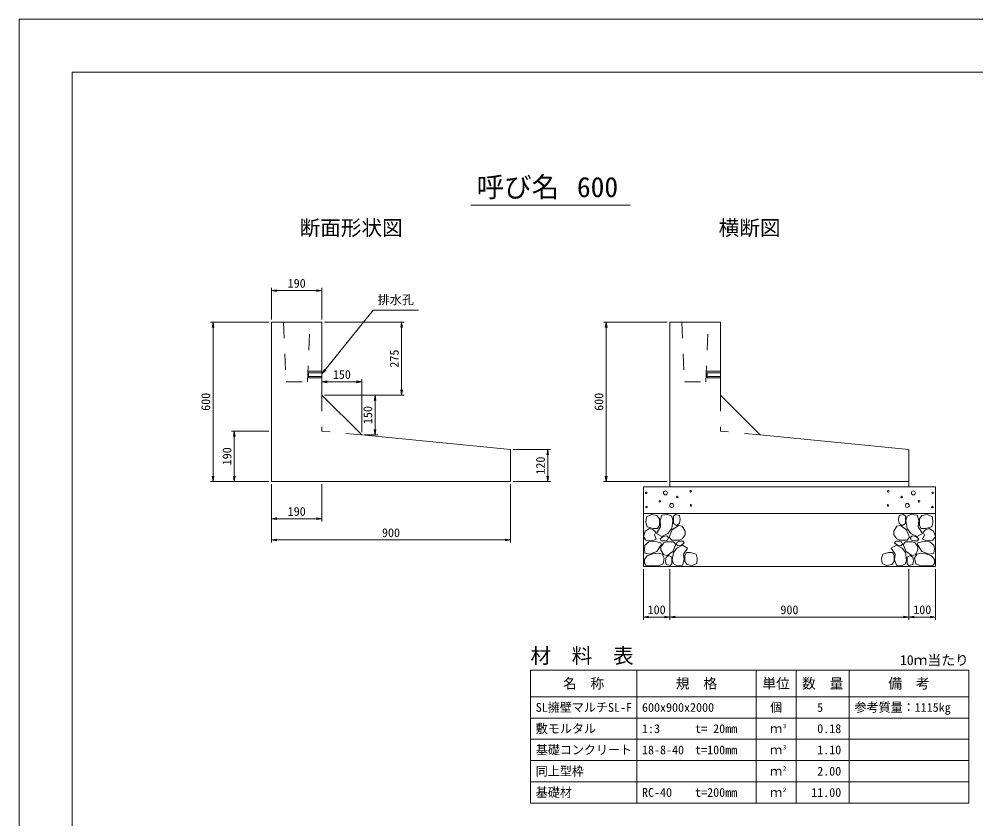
# Model space of a CAD drawing. Units: millimetres at full size, sheet at 1:10. Extents: x 103920 to 112330, y -109759 to -103819.
# Drawn here: x 103920 to 107522, y -106828 to -103819 of the extents above; entities that cross this region are included whole.
import ezdxf
from ezdxf.enums import TextEntityAlignment as Align

# ---------------------------------------------------------------- set-up
doc = ezdxf.new("R2010")
doc.units = ezdxf.units.MM
doc.header["$LTSCALE"] = 10
doc.linetypes.add('DASHED_SPACED', pattern=[12, 6, -6])
for name, color, linetype, lineweight in [('D-DCR-HCHn', 4, 'Continuous', 9), ('D-MTR-FRAM', 7, 'Continuous', 13), ('D-MTR-LINE', 7, 'Continuous', 13), ('D-STR-DIM', 7, 'Continuous', 9), ('D-STR-STRn', 1, 'Continuous', 13), ('D-TTL', 2, 'Continuous', 13), ('D-TTL-TXT', 7, 'Continuous', 13)]:
    doc.layers.add(name, color=color, linetype=linetype, lineweight=lineweight)
for name, color, linetype in [('D-MTR', 7, 'Continuous'), ('D-MTR-TXT', 7, 'Continuous'), ('D-STR-TXT', 7, 'Continuous')]:
    doc.layers.add(name, color=color, linetype=linetype)
doc.styles.add('ＭＳ ゴシック', font='')
doc.styles.get('ＭＳ ゴシック').set_extended_font_data('MS Gothic')

# ---------------------------------------------------------------- blocks, each defined once
blk = doc.blocks.new('open_arrow')
at = {"color": 0, "linetype": 'Continuous', "lineweight": -2}
blk.add_lwpolyline([(7.5, 1.25), (0, 0), (7.5, -1.25)], dxfattribs=at)

msp = doc.modelspace()

# ---------------------------------------------------------------- linework, layer by layer
at = {"layer": 'D-DCR-HCHn'}
for points in [[(106321.31, -105687.13), (106300.51, -105682.51), (106282.01, -105691.76), (106279.7, -105712.56), (106284.33, -105728.74), (106307.44, -105735.67), (106323.62, -105735.67), (106330.55, -105724.12), (106330.55, -105698.69)], [(106339.8, -105684.82), (106332.87, -105705.62), (106335.18, -105728.74), (106319, -105754.17), (106339.8, -105765.72), (106362.91, -105754.17), (106376.78, -105735.67), (106381.41, -105705.62), (106376.78, -105689.44), (106362.91, -105682.51)], [(106383.72, -105689.44), (106383.72, -105717.18), (106395.27, -105724.12), (106406.83, -105717.18), (106409.14, -105701), (106406.83, -105687.13), (106390.65, -105682.51)], [(107256.5, -105689.44), (107256.5, -105717.18), (107244.95, -105724.12), (107233.39, -105717.18), (107231.08, -105701), (107233.39, -105687.13), (107249.57, -105682.51)], [(107300.42, -105684.82), (107307.35, -105705.62), (107305.04, -105728.74), (107321.22, -105754.17), (107300.42, -105765.72), (107277.31, -105754.17), (107263.44, -105735.67), (107258.81, -105705.62), (107263.44, -105689.44), (107277.31, -105682.51)], [(107318.91, -105687.13), (107339.71, -105682.51), (107358.21, -105691.76), (107360.52, -105712.56), (107355.9, -105728.74), (107332.78, -105735.67), (107316.6, -105735.67), (107309.67, -105724.12), (107309.67, -105698.69)], [(106277.39, -105744.92), (106270.46, -105765.72), (106279.7, -105779.59), (106302.82, -105781.9), (106318.6, -105775.13), (106312.06, -105758.79), (106316.69, -105749.54), (106307.44, -105740.3), (106293.57, -105735.67)], [(106379.09, -105740.3), (106367.54, -105768.03), (106376.78, -105779.59), (106404.52, -105779.59), (106416.08, -105774.97), (106427.64, -105758.79), (106427.64, -105744.92), (106416.08, -105726.43), (106402.21, -105724.12)], [(107261.13, -105740.3), (107272.68, -105768.03), (107263.44, -105779.59), (107235.7, -105779.59), (107224.14, -105774.97), (107212.58, -105758.79), (107212.58, -105744.92), (107224.14, -105726.43), (107238.01, -105724.12)], [(107362.83, -105744.92), (107369.76, -105765.72), (107360.52, -105779.59), (107337.4, -105781.9), (107321.62, -105775.13), (107328.16, -105758.79), (107323.53, -105749.54), (107332.78, -105740.3), (107346.65, -105735.67)], [(106321.27, -105821.72), (106338.39, -105796.04), (106336.25, -105789.62), (106312.7, -105783.19), (106291.3, -105785.33), (106276.32, -105798.18), (106274.18, -105813.16), (106276.32, -105828.14), (106293.44, -105832.42)], [(106344.42, -105765.72), (106332.87, -105774.97), (106337.49, -105781.9), (106353.67, -105781.9), (106360.6, -105779.59), (106365.23, -105770.35), (106358.29, -105763.41)], [(106381.19, -105821.72), (106391.89, -105796.04), (106383.33, -105785.33), (106357.65, -105785.33), (106346.95, -105789.62), (106336.25, -105804.6), (106336.25, -105817.44), (106346.95, -105834.56), (106359.79, -105836.7)], [(106413.3, -105798.18), (106424, -105789.62), (106419.72, -105783.19), (106404.73, -105783.19), (106398.31, -105785.33), (106394.03, -105793.9), (106400.45, -105800.32)], [(107226.92, -105798.18), (107216.22, -105789.62), (107220.5, -105783.19), (107235.49, -105783.19), (107241.91, -105785.33), (107246.19, -105793.9), (107239.77, -105800.32)], [(107259.03, -105821.72), (107248.33, -105796.04), (107256.89, -105785.33), (107282.57, -105785.33), (107293.27, -105789.62), (107303.97, -105804.6), (107303.97, -105817.44), (107293.27, -105834.56), (107280.43, -105836.7)], [(107295.8, -105765.72), (107307.35, -105774.97), (107302.73, -105781.9), (107286.55, -105781.9), (107279.62, -105779.59), (107274.99, -105770.35), (107281.93, -105763.41)], [(107318.96, -105821.72), (107301.83, -105796.04), (107303.97, -105789.62), (107327.52, -105783.19), (107348.92, -105785.33), (107363.9, -105798.18), (107366.04, -105813.16), (107363.9, -105828.14), (107346.78, -105832.42)], [(106417.58, -105873.08), (106424, -105853.82), (106421.86, -105832.42), (106436.84, -105808.88), (106417.58, -105798.18), (106396.17, -105808.88), (106383.33, -105826), (106379.05, -105853.82), (106383.33, -105868.8), (106396.17, -105875.22)], [(107222.64, -105873.08), (107216.22, -105853.82), (107218.36, -105832.42), (107203.38, -105808.88), (107222.64, -105798.18), (107244.05, -105808.88), (107256.89, -105826), (107261.17, -105853.82), (107256.89, -105868.8), (107244.05, -105875.22)], [(106329.83, -105875.22), (106344.81, -105868.8), (106349.09, -105847.4), (106340.53, -105832.42), (106325.55, -105828.14), (106306.28, -105830.28), (106284.88, -105838.84), (106274.18, -105851.68), (106274.18, -105866.66), (106280.6, -105875.22), (106306.28, -105873.08)], [(106376.91, -105868.8), (106376.91, -105843.12), (106366.21, -105836.7), (106355.51, -105843.12), (106353.37, -105858.1), (106355.51, -105870.94), (106370.49, -105875.22)], [(106434.7, -105870.94), (106453.96, -105875.22), (106471.08, -105866.66), (106473.22, -105847.4), (106468.94, -105832.42), (106447.54, -105826), (106432.56, -105826), (106426.14, -105836.7), (106426.14, -105860.24)], [(107205.52, -105870.94), (107186.26, -105875.22), (107169.14, -105866.66), (107167, -105847.4), (107171.28, -105832.42), (107192.68, -105826), (107207.66, -105826), (107214.08, -105836.7), (107214.08, -105860.24)], [(107263.31, -105868.8), (107263.31, -105843.12), (107274.01, -105836.7), (107284.71, -105843.12), (107286.85, -105858.1), (107284.71, -105870.94), (107269.73, -105875.22)], [(107310.39, -105875.22), (107295.41, -105868.8), (107291.13, -105847.4), (107299.69, -105832.42), (107314.67, -105828.14), (107333.94, -105830.28), (107355.34, -105838.84), (107366.04, -105851.68), (107366.04, -105866.66), (107359.62, -105875.22), (107333.94, -105873.08)]]:
    msp.add_lwpolyline(points, close=True, dxfattribs=at)
for centre, radius in [((106280.84, -105601.3), 3), ((106353.45, -105601.3), 7.5), ((106448.24, -105595.25), 3), ((107191.98, -105595.25), 3), ((107286.77, -105601.3), 7.5), ((107359.38, -105601.3), 3), ((106332.4, -105632.97), 3), ((106376.77, -105648.76), 7.5), ((106397.82, -105617.09), 3), ((107242.4, -105617.09), 3), ((107263.45, -105648.76), 7.5), ((107307.82, -105632.97), 3), ((106281.98, -105654.81), 3), ((106449.38, -105648.76), 3), ((107190.84, -105648.76), 3), ((107358.24, -105654.81), 3)]:
    msp.add_circle(centre, radius, dxfattribs=at)
at = {"layer": 'D-MTR-FRAM'}
for p, q in [((105845.11, -106268.73), (107495.11, -106268.73)), ((105845.11, -106268.73), (105845.11, -106768.73)), ((107495.11, -106268.73), (107495.11, -106768.73)), ((105845.11, -106768.73), (107495.11, -106768.73))]:
    msp.add_line(p, q, dxfattribs=at)
at = {"layer": 'D-MTR-LINE'}
for p, q in [((106245.11, -106268.73), (106245.11, -106768.73)), ((106695.11, -106268.73), (106695.11, -106768.73)), ((106845.11, -106268.73), (106845.11, -106768.73)), ((107045.11, -106268.73), (107045.11, -106768.73)), ((105845.11, -106368.73), (107495.11, -106368.73)), ((105845.11, -106448.73), (107495.11, -106448.73)), ((105845.11, -106528.73), (107495.11, -106528.73)), ((105845.11, -106608.73), (107495.11, -106608.73)), ((105845.11, -106688.73), (107495.11, -106688.73))]:
    msp.add_line(p, q, dxfattribs=at)
at = {"layer": 'D-STR-DIM'}
for p, q in [((104870.11, -104948.73), (104870.11, -104830.32)), ((104870.11, -104840.32), (105060.11, -104840.32)), ((105060.11, -104948.73), (105060.11, -104830.32)), ((105252.6, -104913.69), (105423.69, -104913.69)), ((104860.11, -104958.73), (104640.11, -104958.73)), ((104650.11, -105558.73), (104650.11, -104958.73)), ((105070.11, -104958.73), (105370.11, -104958.73)), ((105360.11, -105233.52), (105360.11, -104958.73)), ((106360.11, -104958.73), (106120.11, -104958.73)), ((106130.11, -105558.73), (106130.11, -104958.73)), ((105060.11, -105223.52), (105060.11, -105173.52)), ((105210.11, -105373.52), (105210.11, -105173.52)), ((105060.11, -105183.52), (105210.11, -105183.52)), ((105070.11, -105233.52), (105270.11, -105233.52)), ((105070.11, -105233.52), (105370.11, -105233.52)), ((105260.11, -105383.52), (105260.11, -105233.52)), ((104860.11, -105368.73), (104720.11, -105368.73)), ((104730.11, -105558.73), (104730.11, -105368.73)), ((105220.11, -105383.52), (105270.11, -105383.52)), ((105780.11, -105438.73), (105920.11, -105438.73)), ((105910.11, -105558.73), (105910.11, -105438.73)), ((104860.11, -105558.73), (104640.11, -105558.73)), ((104860.11, -105558.73), (104720.11, -105558.73)), ((104870.11, -105568.73), (104870.11, -105788.73)), ((104870.11, -105568.73), (104870.11, -105708.73)), ((105060.11, -105568.73), (105060.11, -105708.73)), ((105770.11, -105568.73), (105770.11, -105788.73)), ((105780.11, -105558.73), (105920.11, -105558.73)), ((106360.11, -105558.73), (106120.11, -105558.73)), ((104870.11, -105698.73), (105060.11, -105698.73)), ((105770.11, -105778.73), (104870.11, -105778.73)), ((106270.11, -105888.73), (106270.11, -106078.73)), ((106370.11, -105888.73), (106370.11, -106078.73)), ((106370.11, -105888.73), (106370.11, -106078.73)), ((107270.11, -105888.73), (107270.11, -106078.73)), ((107270.11, -105888.73), (107270.11, -106078.73)), ((107370.11, -105888.73), (107370.11, -106078.73)), ((106370.11, -106068.73), (106270.11, -106068.73)), ((106370.11, -106068.73), (107270.11, -106068.73)), ((107270.11, -106068.73), (107370.11, -106068.73))]:
    msp.add_line(p, q, dxfattribs=at)
msp.add_lwpolyline([(105060.11, -105153.73), (105072.62, -105138.12), (105252.6, -104913.69)], dxfattribs=at)
at = {"layer": 'D-STR-STRn'}
for p, q in [((104870.11, -105558.73), (104870.11, -104958.73)), ((104870.11, -104958.73), (105060.11, -104958.73)), ((105060.11, -104958.73), (105060.11, -105233.52)), ((106370.11, -105558.73), (106370.11, -104958.73)), ((106370.11, -104958.73), (106560.11, -104958.73)), ((106560.11, -104958.73), (106560.11, -105233.52)), ((105210.11, -105383.52), (105060.11, -105233.52)), ((106710.11, -105383.52), (106560.11, -105233.52)), ((105210.11, -105383.52), (105770.11, -105438.73)), ((106710.11, -105383.52), (107270.11, -105438.73)), ((105770.11, -105558.73), (105770.11, -105438.73)), ((107270.11, -105558.73), (107270.11, -105438.73)), ((105770.11, -105558.73), (104870.11, -105558.73)), ((104870.11, -105558.73), (105040.11, -105558.73)), ((106370.11, -105558.73), (107270.11, -105558.73)), ((106370.11, -105558.73), (106370.11, -105578.73)), ((106370.11, -105558.73), (106540.11, -105558.73)), ((107270.11, -105558.73), (107270.11, -105578.73)), ((106270.11, -105878.73), (106270.11, -105578.73)), ((106270.11, -105578.73), (107370.11, -105578.73)), ((107370.11, -105578.73), (107370.11, -105878.73)), ((106270.11, -105678.73), (107370.11, -105678.73)), ((106270.11, -105878.73), (107370.11, -105878.73))]:
    msp.add_line(p, q, dxfattribs=at)
at = {"layer": 'D-STR-STRn', "linetype": 'DASHED_SPACED'}
for p, q in [((104915.11, -104958.73), (104925.11, -105183.73)), ((105005.11, -105183.73), (105015.11, -104958.73)), ((106415.11, -104958.73), (106425.11, -105183.73)), ((106505.11, -105183.73), (106515.11, -104958.73)), ((105006, -105163.73), (105060.11, -105163.73)), ((105006.89, -105143.73), (105060.11, -105143.73)), ((106506, -105163.73), (106560.11, -105163.73)), ((106506.89, -105143.73), (106560.11, -105143.73)), ((104925.11, -105183.73), (105005.11, -105183.73)), ((106425.11, -105183.73), (106505.11, -105183.73))]:
    msp.add_line(p, q, dxfattribs=at)
at = {"layer": 'D-STR-STRn', "color": 2, "linetype": 'DASHED_SPACED'}
for p, q in [((105060.11, -105233.52), (105060.11, -105368.73)), ((106560.11, -105233.52), (106560.11, -105368.73)), ((105210.11, -105383.52), (105060.11, -105368.73)), ((106710.11, -105383.52), (106560.11, -105368.73))]:
    msp.add_line(p, q, dxfattribs=at)
at = {"layer": 'D-STR-STRn', "linetype": 'DASHED_SPACED'}
for points in [[(105060.11, -105149.23), (105010.11, -105149.23), (105010.11, -105168.23), (105060.11, -105168.23)], [(106560.11, -105149.23), (106510.11, -105149.23), (106510.11, -105168.23), (106560.11, -105168.23)]]:
    msp.add_lwpolyline(points, dxfattribs=at)
at = {"layer": 'D-TTL'}
for points in [[(103920.11, -109758.73), (112330.11, -109758.73), (112330.11, -103818.73), (103920.11, -103818.73)], [(104120.11, -109558.73), (112130.11, -109558.73), (112130.11, -104018.73), (104120.11, -104018.73)]]:
    msp.add_lwpolyline(points, close=True, dxfattribs=at)
at = {"layer": 'D-TTL-TXT'}
msp.add_line((105620.11, -104518.73), (106220.11, -104518.73), dxfattribs=at)

# ---------------------------------------------------------------- block references
at = {"layer": 'D-STR-DIM', "xscale": 2.67, "yscale": 2.67}
for p in [(104870.11, -104840.32), (105060.11, -105183.52), (104870.11, -105698.73), (104870.11, -105778.73), (106270.11, -106068.73), (106370.11, -106068.73), (107270.11, -106068.73)]:
    msp.add_blockref('open_arrow', p, dxfattribs=at)
for p, rotation in [((105060.11, -104840.32), 180), ((104650.11, -104958.73), 270), ((105360.11, -104958.73), 270), ((106130.11, -104958.73), 270), ((105060.11, -105153.73), 51.3), ((105210.11, -105183.52), 180), ((105260.11, -105233.52), 270), ((105360.11, -105233.52), 90), ((104730.11, -105368.73), 270), ((105260.11, -105383.52), 90), ((105910.11, -105438.73), 270), ((104650.11, -105558.73), 90), ((104730.11, -105558.73), 90), ((105910.11, -105558.73), 90), ((106130.11, -105558.73), 90), ((105060.11, -105698.73), 180), ((105770.11, -105778.73), 180), ((106370.11, -106068.73), 180), ((107270.11, -106068.73), 180), ((107370.11, -106068.73), 180)]:
    msp.add_blockref('open_arrow', p, dxfattribs=dict(at, rotation=rotation))

# ---------------------------------------------------------------- texts
at = {"layer": 'D-MTR', "style": 'ＭＳ ゴシック'}
msp.add_text('材\u3000料\u3000表', height=56.96, dxfattribs=at).set_placement((105845.11, -106259.65), align=Align.BOTTOM_LEFT)
msp.add_text('10ｍ当たり', height=37.98, dxfattribs=at).set_placement((107495.11, -106261.01), align=Align.BOTTOM_RIGHT)
at = {"layer": 'D-MTR-TXT', "style": 'ＭＳ ゴシック'}
for s, height, p in [('名\u3000称', 37.98, (106045.11, -106318.73)), ('規\u3000格', 37.98, (106470.11, -106318.73)), ('単位', 37.98, (106770.11, -106318.73)), ('数\u3000量', 37.98, (106945.11, -106318.73)), ('備\u3000考', 37.98, (107270.11, -106318.73)), ('個', 33.23, (106770.11, -106408.73)), ('ｍ', 33.23, (106770.11, -106488.73)), ('ｍ', 33.23, (106770.11, -106568.73)), ('ｍ', 33.23, (106770.11, -106648.73)), ('ｍ', 33.23, (106770.11, -106728.73))]:
    msp.add_text(s, height=height, dxfattribs=at).set_placement(p, align=Align.MIDDLE_CENTER)
for s, p in [('SL擁壁マルチSL-F', (105865.11, -106408.73)), ('600x900x2000', (106265.11, -106408.73)), ('参考質量：1115kg', (107065.11, -106408.73)), ('敷モルタル', (105865.11, -106488.73)), ('1:3', (106265.11, -106488.73)), ('t= 20mm', (106465.11, -106488.73)), ('基礎コンクリート', (105865.11, -106568.73)), ('18-8-40', (106265.11, -106568.73)), ('t=100mm', (106465.11, -106568.73)), ('同上型枠', (105865.11, -106648.73)), ('基礎材', (105865.11, -106728.73)), ('RC-40', (106265.11, -106728.73)), ('t=200mm', (106465.11, -106728.73))]:
    msp.add_text(s, height=33.23, dxfattribs=at).set_placement(p, align=Align.MIDDLE_LEFT)
for s, p in [('5', (106946.89, -106408.73)), ('0.18', (107015.11, -106488.73)), ('1.10', (107015.11, -106568.73)), ('2.00', (107015.11, -106648.73)), ('11.00', (107015.11, -106728.73))]:
    msp.add_text(s, height=33.23, dxfattribs=at).set_placement(p, align=Align.MIDDLE_RIGHT)
for s, p in [('3', (106795.11, -106491.91)), ('3', (106795.11, -106571.91)), ('2', (106795.11, -106651.91)), ('2', (106795.11, -106731.91))]:
    msp.add_text(s, height=16.61, dxfattribs=at).set_placement(p, align=Align.BOTTOM_LEFT)
at = {"layer": 'D-STR-DIM', "style": 'ＭＳ ゴシック'}
for s, p in [('190', (104965.11, -104812.82)), ('150', (105135.11, -105156.02)), ('190', (104965.11, -105671.23)), ('900', (105320.11, -105751.23)), ('100', (106320.11, -106041.23)), ('900', (106820.11, -106041.23)), ('100', (107320.11, -106041.23))]:
    msp.add_text(s, height=33.23, dxfattribs=at).set_placement(p, align=Align.MIDDLE_CENTER)
for s, p in [('275', (105332.61, -105096.12)), ('600', (104622.61, -105258.73)), ('600', (106102.61, -105258.73)), ('150', (105232.61, -105308.52)), ('190', (104702.61, -105463.73)), ('120', (105882.61, -105498.73))]:
    msp.add_text(s, height=33.23, rotation=90, dxfattribs=at).set_placement(p, align=Align.MIDDLE_CENTER)
at = {"layer": 'D-STR-TXT', "style": 'ＭＳ ゴシック'}
msp.add_text('排水孔', height=33.23, dxfattribs=at).set_placement((105270.32, -104901.49), align=Align.BOTTOM_LEFT)
at = {"layer": 'D-TTL-TXT', "style": 'ＭＳ ゴシック'}
for s, height, p in [('呼び名', 75.95, (105797.61, -104511.23)), ('600', 75.95, (106097.61, -104511.23)), ('断面形状図', 56.96, (105170.11, -104649.65)), ('横断図', 56.96, (106670.11, -104649.65))]:
    msp.add_text(s, height=height, dxfattribs=at).set_placement(p, align=Align.BOTTOM_CENTER)

doc.saveas('drawing.dxf')
